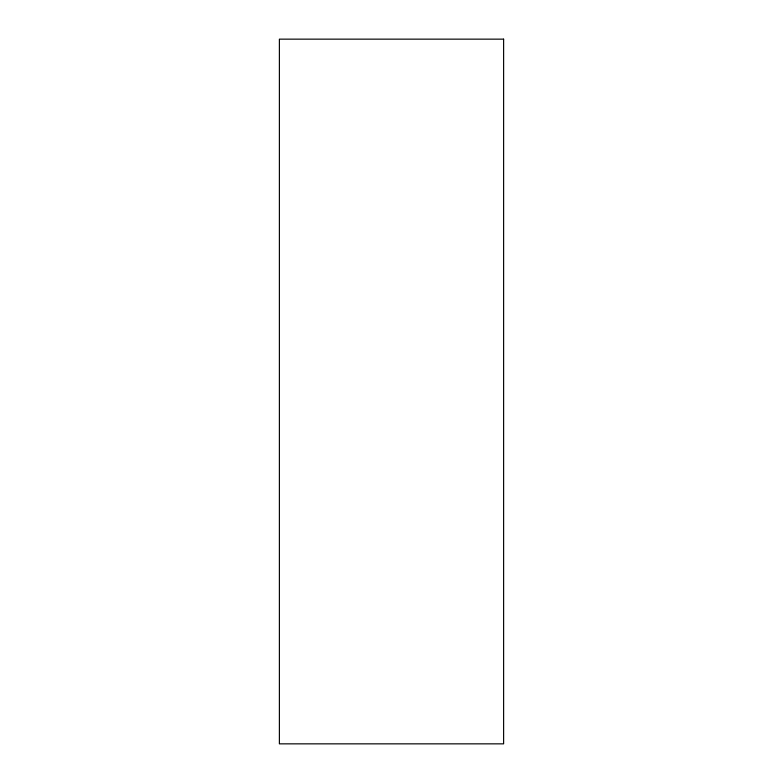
<?xml version="1.0" encoding="UTF-8"?>
<svg xmlns="http://www.w3.org/2000/svg" width="783" height="783" viewBox="0 0 783 783"><rect width="100%" height="100%" fill="white"/><g stroke="black" fill="none" stroke-linecap="round" stroke-linejoin="round"><path stroke-width="1.17" d="M503.616 39.15L279.384 39.15L279.384 743.85L503.616 743.85L503.616 39.15"/></g></svg>
